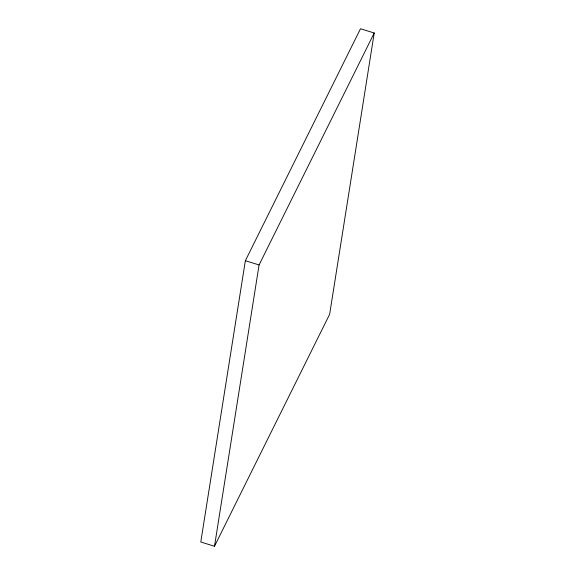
<?xml version="1.0" encoding="UTF-8"?>
<svg xmlns="http://www.w3.org/2000/svg" width="575" height="575" viewBox="0 0 575 575"><rect width="100%" height="100%" fill="white"/><g stroke="black" fill="none" stroke-linecap="round" stroke-linejoin="round"><path stroke-width="0.86" d="M245.36 260.705L200.783 542.009L214.497 546.25L329.64 314.295L374.217 32.991L360.503 28.75L245.36 260.705L259.073 264.946L374.217 32.991M214.497 546.25L259.073 264.946"/></g></svg>
